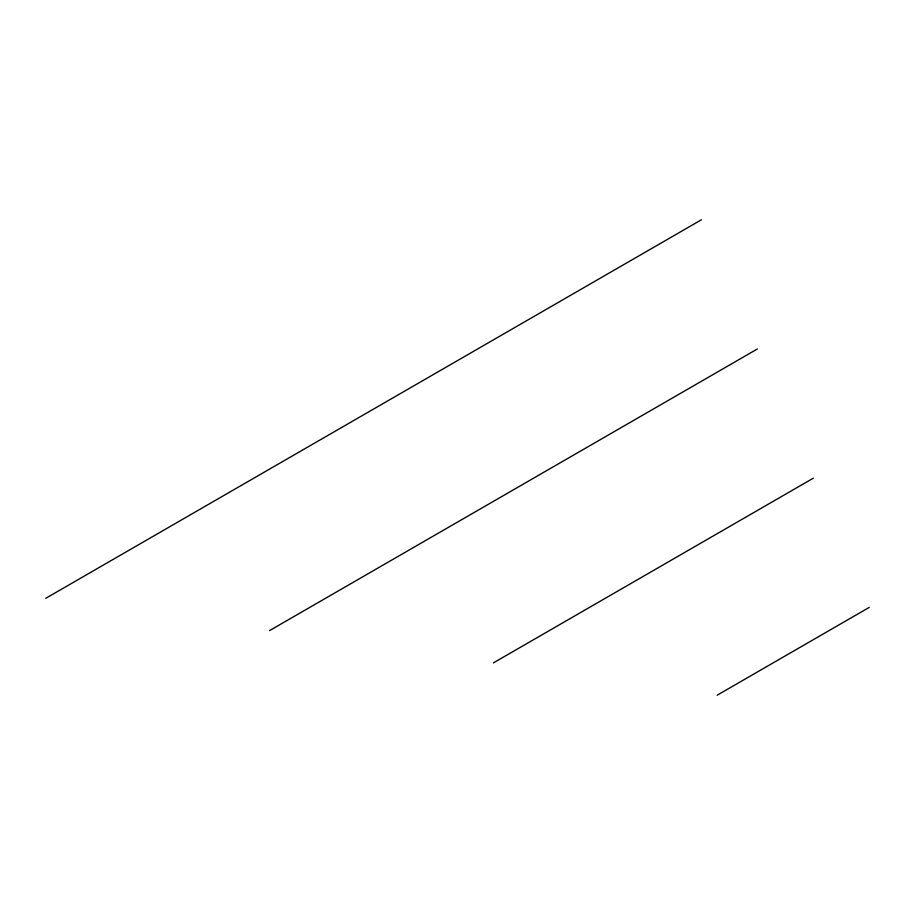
<?xml version="1.0" encoding="UTF-8"?>
<svg xmlns="http://www.w3.org/2000/svg" width="915" height="915" viewBox="0 0 915 915"><rect width="100%" height="100%" fill="white"/><g stroke="black" fill="none" stroke-linecap="round" stroke-linejoin="round"><path stroke-width="1.37" d="M45.75 598.318L701.405 219.783M269.548 630.618L757.357 348.981M493.345 662.918L813.298 478.19M717.143 695.217L869.25 607.4"/></g></svg>
